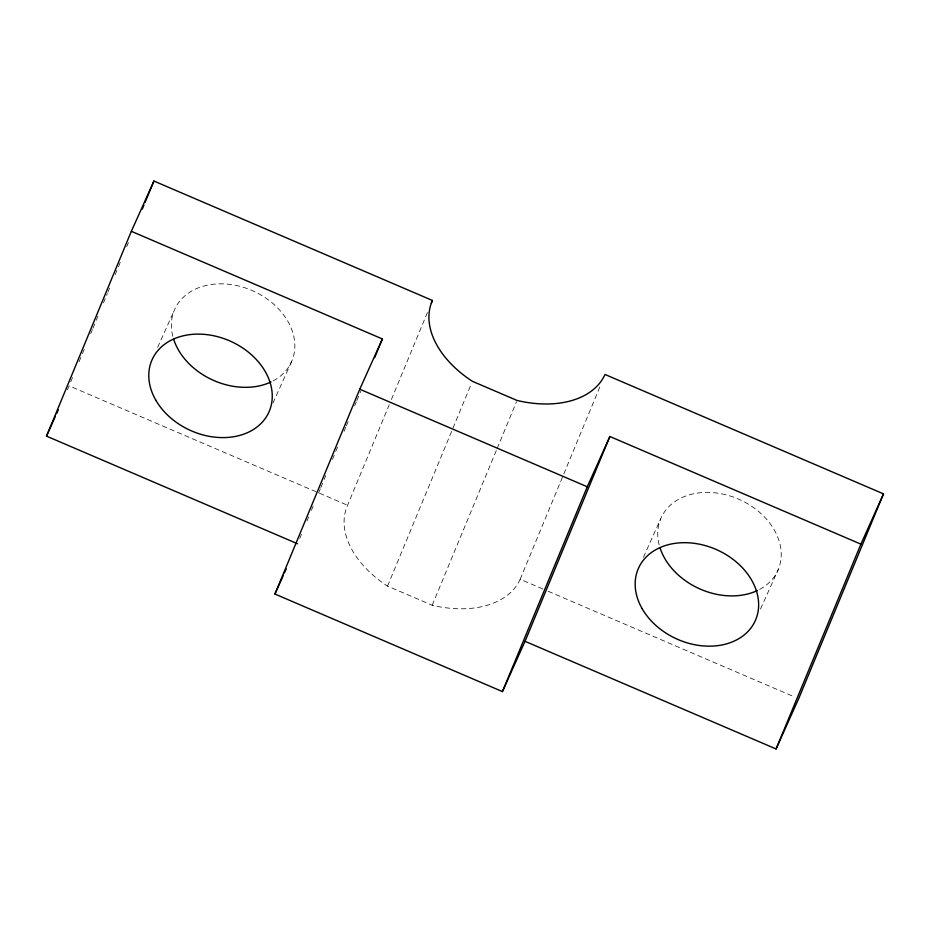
<?xml version="1.0" encoding="UTF-8"?>
<svg xmlns="http://www.w3.org/2000/svg" width="930" height="930" viewBox="0 0 930 930"><rect width="100%" height="100%" fill="white"/><g stroke="black" fill="none" stroke-linecap="round" stroke-linejoin="round"><path stroke-width="0.7" stroke-dasharray="4.65 3.49" d="M70.761 381.835L73.528 375.139M79.073 361.758L81.852 355.062M82.398 353.726L85.176 347.029M90.722 333.638L92.384 329.627M92.942 328.29L95.709 321.594M96.267 320.257L97.929 316.235M103.474 302.855L107.357 293.485M107.915 292.148L109.577 288.126M115.122 274.745L117.889 268.049M118.447 266.712L121.214 260.016M126.759 246.636L128.421 242.614M299.751 538.412L301.413 534.39M306.958 521.009L308.621 516.987M311.399 510.303L313.061 506.28M318.606 492.9L320.269 488.878M320.827 487.541L323.594 480.845M324.151 479.508L325.814 475.497M332.463 459.432L335.242 452.736M335.788 451.399L338.567 444.703M344.112 431.322L345.774 427.3M346.332 425.963L349.099 419.267M354.644 405.887L356.306 401.865M356.864 400.528L360.747 391.158M542.829 588.992L520.172 579.274A93.907 60.613 22.5 0 1 432.206 605.256L387.543 586.109A93.907 60.613 22.5 0 1 347.588 505.269L389.17 404.875M391.391 399.516L427.986 311.166M387.543 586.109L471.266 383.974M432.206 605.256L496.527 449.981M497.085 448.644L516.487 401.783M520.172 579.274L600.013 386.508M67.309 389.821L69.099 385.845L347.588 505.269M157.623 347.39L174.27 310.353M272.92 403.143L291.95 360.817M643.409 557.279L660.649 518.917M760.484 609.057L778.329 569.381M548.154 591.271L794.662 696.977M172.794 336.323A64.019 48.895 24.2 0 1 210.622 284.592A64.019 48.895 24.2 0 1 286.382 318.885A64.019 48.895 24.2 0 1 272.269 381.347M659.172 544.887A64.019 48.895 24.2 0 1 697.5 493.086A64.019 48.895 24.2 0 1 773.295 528.298A64.019 48.895 24.2 0 1 757.392 590.527"/><path stroke-width="1.4" d="M297.53 543.759L46.5 436.124L131.339 231.303L153.927 181.036L432.427 300.46A93.907 60.613 22.5 0 0 472.37 381.3L517.045 400.446A93.907 60.613 22.5 0 0 605.012 374.465L883.5 493.877L798.661 698.697L776.073 748.964L525.032 641.316L502.433 691.583L274.943 594.038L359.771 389.217L382.37 338.95L131.339 231.303M142.29 209.145L143.952 205.135M145.057 202.461L153.927 181.036M374.604 357.69L382.37 338.95M431.311 303.134L432.427 300.46M502.433 691.583L587.272 486.774L609.871 436.507L860.901 544.155L883.5 493.877M525.032 641.316L609.871 436.507M776.073 748.964L860.901 544.155M46.5 436.124L55.416 416.28M56.614 413.629L58.392 409.665M274.943 594.038L283.266 575.507M284.452 572.868L286.231 568.893M359.771 389.217L587.272 486.774M271.014 381.963A64.019 48.895 24.2 0 1 173.573 339.02M757.392 590.527A64.019 48.895 24.2 0 1 659.951 547.584M155.682 399.958A64.019 48.895 24.2 0 0 262.504 421.918A64.019 48.895 24.2 0 0 213.365 335.684A64.019 48.895 24.2 0 0 155.682 399.958M642.06 608.522A64.019 48.895 24.2 0 0 748.883 630.482A64.019 48.895 24.2 0 0 699.744 544.248A64.019 48.895 24.2 0 0 642.06 608.522"/></g></svg>
